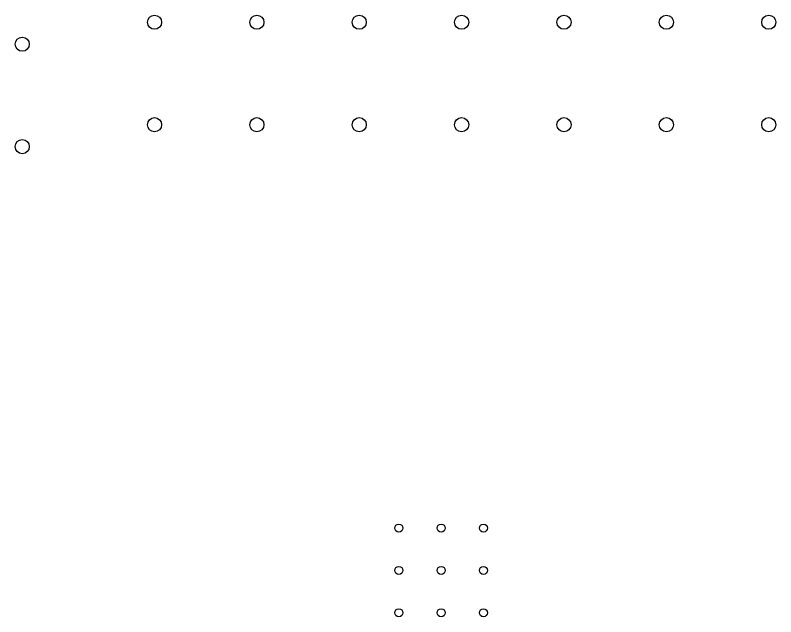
# Model space of a CAD drawing. Header units: inches. Extents: x -2.17 to 1.75, y 0.02 to 2.82.
# Drawn here: x -1.377 to -0.634, y 2.156 to 2.743 of the extents above; entities that cross this region are included whole.
import ezdxf

# ---------------------------------------------------------------- set-up
doc = ezdxf.new("R2010")
doc.units = ezdxf.units.IN
doc.header["$MEASUREMENT"] = 0
doc.layers.add('BLACK', color=250, linetype='CONTINUOUS')

msp = doc.modelspace()

# ---------------------------------------------------------------- linework, layer by layer
at = {"layer": 'BLACK'}
for centre, radius in [((-1.24079, 2.73642), 0.00689), ((-1.24079, 2.73642), 0.00689), ((-1.14079, 2.73642), 0.00689), ((-1.14079, 2.73642), 0.00689), ((-1.04079, 2.73642), 0.00689), ((-1.04079, 2.73642), 0.00689), ((-0.94079, 2.73642), 0.00689), ((-0.94079, 2.73642), 0.00689), ((-0.84079, 2.73642), 0.00689), ((-0.84079, 2.73642), 0.00689), ((-0.74079, 2.73642), 0.00689), ((-0.74079, 2.73642), 0.00689), ((-0.64079, 2.73642), 0.00689), ((-0.64079, 2.73642), 0.00689), ((-1.37, 2.715), 0.00689), ((-1.37, 2.715), 0.00689), ((-1.24079, 2.63642), 0.00689), ((-1.24079, 2.63642), 0.00689), ((-1.14079, 2.63642), 0.00689), ((-1.14079, 2.63642), 0.00689), ((-1.04079, 2.63642), 0.00689), ((-1.04079, 2.63642), 0.00689), ((-0.94079, 2.63642), 0.00689), ((-0.94079, 2.63642), 0.00689), ((-0.84079, 2.63642), 0.00689), ((-0.84079, 2.63642), 0.00689), ((-0.74079, 2.63642), 0.00689), ((-0.74079, 2.63642), 0.00689), ((-0.64079, 2.63642), 0.00689), ((-0.64079, 2.63642), 0.00689), ((-1.37, 2.615), 0.00689), ((-1.37, 2.615), 0.00689), ((-1.00213, 2.24262), 0.00394), ((-1.00213, 2.24262), 0.00394), ((-0.96079, 2.24262), 0.00394), ((-0.96079, 2.24262), 0.00394), ((-0.91945, 2.24262), 0.00394), ((-0.91945, 2.24262), 0.00394), ((-1.00213, 2.20128), 0.00394), ((-1.00213, 2.20128), 0.00394), ((-0.96079, 2.20128), 0.00394), ((-0.96079, 2.20128), 0.00394), ((-0.91945, 2.20128), 0.00394), ((-0.91945, 2.20128), 0.00394), ((-1.00213, 2.15994), 0.00394), ((-1.00213, 2.15994), 0.00394), ((-0.96079, 2.15994), 0.00394), ((-0.96079, 2.15994), 0.00394), ((-0.91945, 2.15994), 0.00394), ((-0.91945, 2.15994), 0.00394)]:
    msp.add_circle(centre, radius, dxfattribs=at)

doc.saveas('drawing.dxf')
